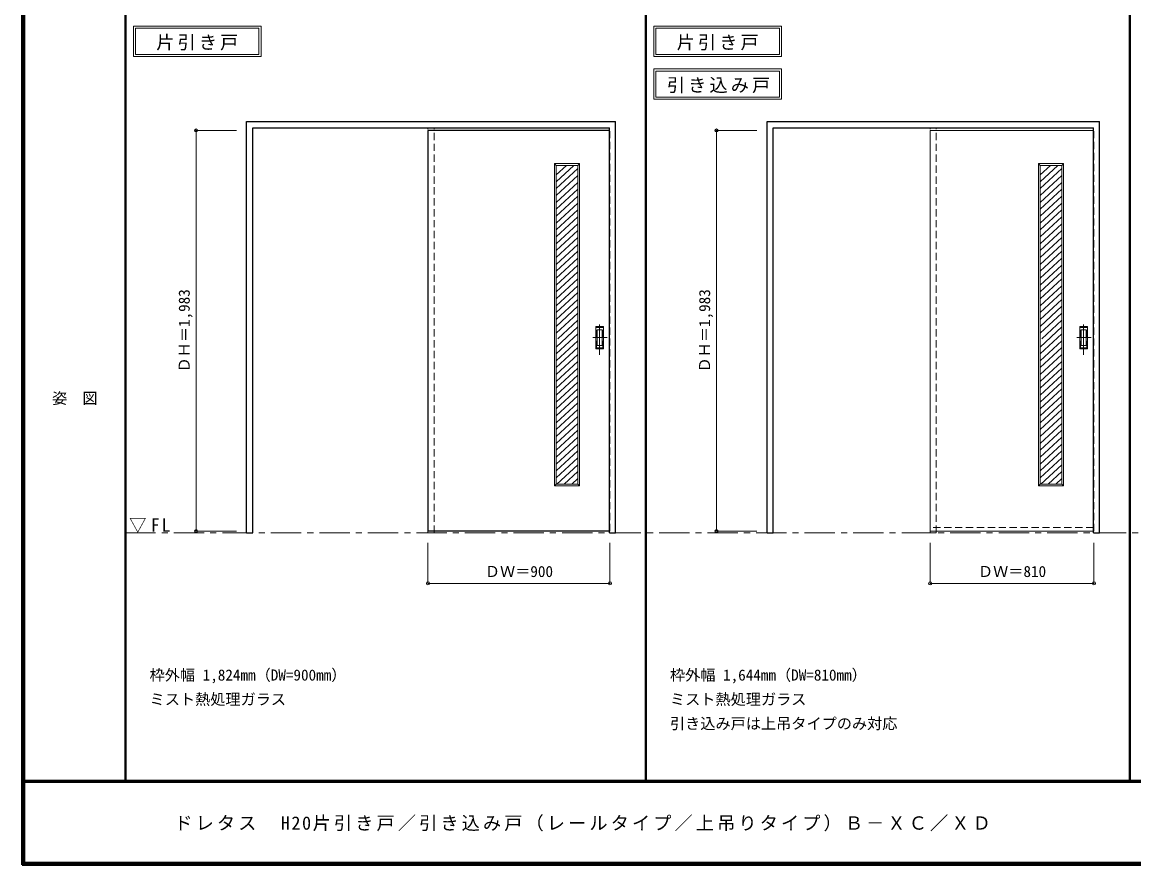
# Model space of a CAD drawing. Units: millimetres, scale not verified. Extents: x -6000 to 5700, y -4307 to 4260.
# Drawn here: x -6000 to -502, y -4205 to -36 of the extents above; entities that cross this region are included whole.
import ezdxf
from ezdxf.enums import TextEntityAlignment as Align

# ---------------------------------------------------------------- set-up
doc = ezdxf.new("R2010")
doc.units = ezdxf.units.MM
doc.header["$LTSCALE"] = 30
doc.header["$PDMODE"] = 32
doc.header["$PDSIZE"] = 15
doc.linetypes.add('CHAIN1', pattern=[8, 5, -1, 1, -1])
doc.linetypes.add('DASHED1', pattern=[1.8, 1.2, -0.6])
for name, color, linetype, lineweight in [('0-1_通り芯', 7, 'CHAIN1', 18), ('0-2_扉', 7, 'Continuous', 18), ('0-4_枠', 3, 'Continuous', 25), ('0-6_引手', 7, 'Continuous', 18), ('0-A_文字', 7, 'Continuous', 18), ('0-B_寸法', 7, 'Continuous', 9), ('0-C_ハッチ', 4, 'DASHED1', 9), ('F-1_枠', 6, 'Continuous', 40), ('F-A_文字', 7, 'Continuous', 18)]:
    doc.layers.add(name, color=color, linetype=linetype, lineweight=lineweight)
doc.styles.add('ＭＳ ゴシック', font='')
doc.styles.get('ＭＳ ゴシック').set_extended_font_data('MS Gothic')

msp = doc.modelspace()

# ---------------------------------------------------------------- linework, layer by layer
at = {"layer": '0-1_通り芯'}
msp.add_line((-5490, -2562.5), (1678, -2562.5), dxfattribs=at)
at = {"layer": '0-2_扉', "color": 4, "linetype": 'DASHED1', "lineweight": 9}
for p, q in [((-3993, -571), (-3993, -575)), ((-3096, -571), (-3093, -571)), ((-3093, -2554), (-3093, -571)), ((-702, -571), (-699, -571)), ((-3096, -2554), (-3093, -2554))]:
    msp.add_line(p, q, dxfattribs=at)
at = {"layer": '0-2_扉', "color": 3, "lineweight": 25}
for p, q in [((-3993, -571), (-3993, -2554)), ((-3096, -571), (-3993, -571)), ((-3096, -2554), (-3993, -2554))]:
    msp.add_line(p, q, dxfattribs=at)
at = {"layer": '0-2_扉'}
for p, q in [((-1509, -2554), (-1509, -571)), ((-702, -571), (-1509, -571)), ((-3368, -735), (-3359, -744)), ((-3368, -2330), (-3368, -735)), ((-3359, -744), (-3252, -744)), ((-3359, -744), (-3359, -2321)), ((-3252, -744), (-3252, -2321)), ((-3243, -735), (-3243, -2330)), ((-974, -735), (-965, -744)), ((-974, -2330), (-974, -735)), ((-965, -744), (-858, -744)), ((-965, -744), (-965, -2321)), ((-858, -744), (-858, -2321)), ((-849, -735), (-849, -2330)), ((-3368, -2330), (-3359, -2321)), ((-3359, -2321), (-3252, -2321)), ((-3359, -2321), (-3252, -2321)), ((-974, -2330), (-965, -2321)), ((-965, -2321), (-858, -2321)), ((-965, -2321), (-858, -2321)), ((-702, -2554), (-1509, -2554))]:
    msp.add_line(p, q, dxfattribs=at)
at = {"layer": '0-2_扉', "linetype": 'DASHED1'}
msp.add_line((-702, -2536), (-1509, -2536), dxfattribs=at)
at = {"layer": '0-2_扉', "color": 4, "linetype": 'DASHED1', "lineweight": 9}
msp.add_lwpolyline([(-702, -2554), (-699, -2554), (-699, -571)], dxfattribs=at)
at = {"layer": '0-2_扉'}
for points in [[(-3368, -735), (-3243, -735), (-3252, -744)], [(-974, -735), (-849, -735), (-858, -744)], [(-3368, -2330), (-3243, -2330), (-3252, -2321)], [(-974, -2330), (-849, -2330), (-858, -2321)]]:
    msp.add_lwpolyline(points, dxfattribs=at)
at = {"layer": '0-4_枠'}
for p, q in [((-4890, -2562.5), (-4890, -527.5)), ((-4890, -527.5), (-3066, -527.5)), ((-3066, -2562.5), (-3066, -527.5)), ((-2316, -2562.5), (-2316, -527.5)), ((-2316, -527.5), (-672, -527.5)), ((-672, -2562.5), (-672, -527.5)), ((-4860, -557.5), (-3096, -557.5)), ((-3096, -2562.5), (-3096, -557.5)), ((-2286, -557.5), (-702, -557.5)), ((-702, -2562.5), (-702, -557.5)), ((-3096, -2562.5), (-3066, -2562.5)), ((-702, -2562.5), (-672, -2562.5))]:
    msp.add_line(p, q, dxfattribs=at)
at = {"layer": '0-4_枠', "color": 4, "linetype": 'DASHED1', "lineweight": 9}
for p, q in [((-3993, -2562.5), (-3993, -557.5)), ((-3963, -2562.5), (-3963, -557.5)), ((-1509, -2562.5), (-1509, -557.5)), ((-1479, -2562.5), (-1479, -557.5)), ((-3993, -2562.5), (-3963, -2562.5)), ((-1509, -2562.5), (-1479, -2562.5))]:
    msp.add_line(p, q, dxfattribs=at)
at = {"layer": '0-4_枠'}
for points in [[(-4890, -2562.5), (-4860, -2562.5), (-4860, -557.5)], [(-2316, -2562.5), (-2286, -2562.5), (-2286, -557.5)]]:
    msp.add_lwpolyline(points, dxfattribs=at)
at = {"layer": '0-6_引手', "linetype": 'CHAIN1'}
for p, q in [((-3144, -1681.73), (-3144, -1510.88)), ((-750, -1681.73), (-750, -1510.88)), ((-3105.93, -1596.5), (-3178.44, -1596.5)), ((-711.93, -1596.5), (-784.44, -1596.5))]:
    msp.add_line(p, q, dxfattribs=at)
at = {"layer": '0-6_引手'}
for p, q in [((-3125, -1541.5), (-3163, -1541.5)), ((-3163, -1651.5), (-3163, -1541.5)), ((-3131.5, -1557.5), (-3156.5, -1557.5)), ((-3156.5, -1635.5), (-3156.5, -1557.5)), ((-3131.5, -1635.5), (-3131.5, -1557.5)), ((-3125, -1651.5), (-3125, -1541.5)), ((-731, -1541.5), (-769, -1541.5)), ((-769, -1651.5), (-769, -1541.5)), ((-737.5, -1557.5), (-762.5, -1557.5)), ((-762.5, -1635.5), (-762.5, -1557.5)), ((-737.5, -1635.5), (-737.5, -1557.5)), ((-731, -1651.5), (-731, -1541.5)), ((-3131.5, -1635.5), (-3156.5, -1635.5)), ((-737.5, -1635.5), (-762.5, -1635.5)), ((-3125, -1651.5), (-3163, -1651.5)), ((-731, -1651.5), (-769, -1651.5))]:
    msp.add_line(p, q, dxfattribs=at)
at = {"layer": '0-6_引手', "linetype": 'DASHED1'}
for p, q in [((-3160, -1647.5), (-3160, -1545.5)), ((-766, -1647.5), (-766, -1545.5)), ((-3128, -1647.5), (-3160, -1647.5)), ((-734, -1647.5), (-766, -1647.5))]:
    msp.add_line(p, q, dxfattribs=at)
for points in [[(-3128, -1647.5), (-3128, -1545.5), (-3160, -1545.5)], [(-734, -1647.5), (-734, -1545.5), (-766, -1545.5)]]:
    msp.add_lwpolyline(points, dxfattribs=at)
at = {"layer": '0-A_文字'}
for p, q in [((-5450, -55.5), (-5450, -205.5)), ((-5440, -65.5), (-5440, -195.5)), ((-5440, -65.5), (-4828.97, -65.5)), ((-4828.97, -65.5), (-4828.97, -195.5)), ((-2876, -55.5), (-2876, -205.5)), ((-2866, -65.5), (-2866, -195.5)), ((-2866, -65.5), (-2254.97, -65.5)), ((-2254.97, -65.5), (-2254.97, -195.5)), ((-5450, -205.5), (-4818.97, -205.5)), ((-5440, -195.5), (-4828.97, -195.5)), ((-2876, -205.5), (-2244.97, -205.5)), ((-2866, -195.5), (-2254.97, -195.5)), ((-2876, -266.97), (-2876, -416.97)), ((-2866, -276.97), (-2866, -406.97)), ((-2866, -276.97), (-2254.97, -276.97)), ((-2254.97, -276.97), (-2254.97, -406.97)), ((-2876, -416.97), (-2244.97, -416.97)), ((-2866, -406.97), (-2254.97, -406.97))]:
    msp.add_line(p, q, dxfattribs=at)
for points in [[(-5450, -55.5), (-4818.97, -55.5), (-4818.97, -205.5)], [(-2876, -55.5), (-2244.97, -55.5), (-2244.97, -205.5)], [(-2876, -266.97), (-2244.97, -266.97), (-2244.97, -416.97)]]:
    msp.add_lwpolyline(points, dxfattribs=at)
at = {"layer": '0-B_寸法', "color": 4}
for p, q in [((-5140, -571), (-5140, -2554)), ((-5140, -571), (-4940, -571)), ((-2566, -571), (-2566, -2554)), ((-2566, -571), (-2366, -571)), ((-5140, -2554), (-4940, -2554)), ((-2566, -2554), (-2366, -2554)), ((-3993, -2812.5), (-3993, -2612.5)), ((-3093, -2812.5), (-3093, -2612.5)), ((-1509, -2812.5), (-1509, -2612.5)), ((-699, -2812.5), (-699, -2612.5)), ((-3093, -2812.5), (-3993, -2812.5)), ((-699, -2812.5), (-1509, -2812.5))]:
    msp.add_line(p, q, dxfattribs=at)
at = {"layer": '0-B_寸法'}
for p in [(-5140, -571), (-2566, -571), (-5140, -2554), (-2566, -2554), (-3993, -2812.5), (-3093, -2812.5), (-1509, -2812.5), (-699, -2812.5)]:
    msp.add_point(p, dxfattribs=at)
at = {"layer": '0-C_ハッチ', "linetype": 'Continuous'}
for p, q in [((-3308.28, -744), (-3359, -790.96)), ((-3271.48, -744), (-3359, -825.03)), ((-3252, -760.03), (-3359, -859.11)), ((-914.28, -744), (-965, -790.96)), ((-877.48, -744), (-965, -825.03)), ((-858, -760.03), (-965, -859.11)), ((-3252, -794.1), (-3359, -893.18)), ((-858, -794.1), (-965, -893.18)), ((-3252, -828.17), (-3359, -927.25)), ((-3252, -862.25), (-3359, -961.32)), ((-858, -828.17), (-965, -927.25)), ((-858, -862.25), (-965, -961.32)), ((-3252, -896.32), (-3359, -995.39)), ((-3252, -930.39), (-3359, -1029.46)), ((-858, -896.32), (-965, -995.39)), ((-858, -930.39), (-965, -1029.46)), ((-3252, -964.46), (-3359, -1063.53)), ((-858, -964.46), (-965, -1063.53)), ((-3252, -998.53), (-3359, -1097.6)), ((-3252, -1032.6), (-3359, -1131.67)), ((-858, -998.53), (-965, -1097.6)), ((-858, -1032.6), (-965, -1131.67)), ((-3252, -1066.67), (-3359, -1165.75)), ((-858, -1066.67), (-965, -1165.75)), ((-3252, -1100.74), (-3359, -1199.82)), ((-3252, -1134.81), (-3359, -1233.89)), ((-858, -1100.74), (-965, -1199.82)), ((-858, -1134.81), (-965, -1233.89)), ((-3252, -1168.88), (-3359, -1267.96)), ((-3252, -1202.96), (-3359, -1302.03)), ((-858, -1168.88), (-965, -1267.96)), ((-858, -1202.96), (-965, -1302.03)), ((-3252, -1237.03), (-3359, -1336.1)), ((-858, -1237.03), (-965, -1336.1)), ((-3252, -1271.1), (-3359, -1370.17)), ((-3252, -1305.17), (-3359, -1404.24)), ((-858, -1271.1), (-965, -1370.17)), ((-858, -1305.17), (-965, -1404.24)), ((-3252, -1339.24), (-3359, -1438.31)), ((-3252, -1373.31), (-3359, -1472.39)), ((-858, -1339.24), (-965, -1438.31)), ((-858, -1373.31), (-965, -1472.39)), ((-3252, -1407.38), (-3359, -1506.46)), ((-858, -1407.38), (-965, -1506.46)), ((-3252, -1441.45), (-3359, -1540.53)), ((-3252, -1475.52), (-3359, -1574.6)), ((-858, -1441.45), (-965, -1540.53)), ((-858, -1475.52), (-965, -1574.6)), ((-3252, -1509.6), (-3351.39, -1601.63)), ((-858, -1509.6), (-957.39, -1601.63)), ((-3252, -1543.67), (-3359, -1642.74)), ((-3252, -1577.74), (-3359, -1676.81)), ((-858, -1543.67), (-965, -1642.74)), ((-858, -1577.74), (-965, -1676.81)), ((-3252, -1611.81), (-3359, -1710.88)), ((-3252, -1645.88), (-3359, -1744.95)), ((-858, -1611.81), (-965, -1710.88)), ((-858, -1645.88), (-965, -1744.95)), ((-3252, -1679.95), (-3359, -1779.02)), ((-858, -1679.95), (-965, -1779.02)), ((-3252, -1714.02), (-3359, -1813.1)), ((-3252, -1748.09), (-3359, -1847.17)), ((-858, -1714.02), (-965, -1813.1)), ((-858, -1748.09), (-965, -1847.17)), ((-3252, -1782.16), (-3359, -1881.24)), ((-858, -1782.16), (-965, -1881.24)), ((-3252, -1816.23), (-3359, -1915.31)), ((-3252, -1850.31), (-3359, -1949.38)), ((-858, -1816.23), (-965, -1915.31)), ((-858, -1850.31), (-965, -1949.38)), ((-3252, -1884.38), (-3359, -1983.45)), ((-3252, -1918.45), (-3359, -2017.52)), ((-858, -1884.38), (-965, -1983.45)), ((-858, -1918.45), (-965, -2017.52)), ((-3252, -1952.52), (-3359, -2051.59)), ((-858, -1952.52), (-965, -2051.59)), ((-3252, -1986.59), (-3359, -2085.66)), ((-3252, -2020.66), (-3359, -2119.74)), ((-858, -1986.59), (-965, -2085.66)), ((-858, -2020.66), (-965, -2119.74)), ((-3252, -2054.73), (-3359, -2153.81)), ((-3252, -2088.8), (-3359, -2187.88)), ((-858, -2054.73), (-965, -2153.81)), ((-858, -2088.8), (-965, -2187.88)), ((-3252, -2122.87), (-3359, -2221.95)), ((-858, -2122.87), (-965, -2221.95)), ((-3252, -2156.95), (-3359, -2256.02)), ((-3252, -2191.02), (-3359, -2290.09)), ((-858, -2156.95), (-965, -2256.02)), ((-858, -2191.02), (-965, -2290.09)), ((-3252, -2225.09), (-3355.58, -2321)), ((-858, -2225.09), (-961.58, -2321)), ((-3252, -2259.16), (-3318.79, -2321)), ((-3252, -2293.23), (-3281.99, -2321)), ((-858, -2259.16), (-924.79, -2321)), ((-858, -2293.23), (-887.99, -2321))]:
    msp.add_line(p, q, dxfattribs=at)
at = {"layer": 'F-1_枠'}
for p, q in [((-6000, 4175), (-6000, -4205)), ((-5995, 4175), (-5995, -4205)), ((-5990, 4175), (-5990, -4205)), ((-5490, 4175), (-5490, -3790)), ((-2916, -3790), (-2916, 4175)), ((-522, -3790), (-522, 4175)), ((5700, -3790), (-6000, -3790)), ((5700, -3795), (-6000, -3795)), ((5700, -4195), (-6000, -4195)), ((5700, -4200), (-6000, -4200)), ((5700, -4205), (-6000, -4205))]:
    msp.add_line(p, q, dxfattribs=at)

# ---------------------------------------------------------------- texts
at = {"layer": '0-A_文字', "style": 'ＭＳ ゴシック'}
for s, p in [('枠外幅 1,824mm（DW=900mm）', (-5370, -3310)), ('枠外幅 1,644mm（DW=810mm）', (-2796, -3310)), ('ミスト熱処理ガラス', (-5370, -3430)), ('ミスト熱処理ガラス', (-2796, -3430)), ('引き込み戸は上吊タイプのみ対応', (-2796, -3550))]:
    msp.add_text(s, height=54.99, dxfattribs=at).set_placement(p, align=Align.BOTTOM_LEFT)
at = {"layer": '0-A_文字', "char_height": 65.98, "attachment_point": 7, "style": 'ＭＳ ゴシック'}
for s, insert in [('\\T1.17;片引き戸', (-5336.98, -175.5)), ('\\T1.17;片引き戸', (-2762.98, -175.5)), ('\\T1.17;引き込み戸', (-2811.34, -386.97)), ('\\T1.26;\\W0.95;▽FL', (-5471.25, -2562.5))]:
    msp.add_mtext(s, dxfattribs=dict(at, insert=insert))
at = {"layer": '0-B_寸法', "style": 'ＭＳ ゴシック'}
for p in [(-5155, -1768.75), (-2581, -1768.75)]:
    msp.add_text('ＤＨ＝1,983', height=54.99, rotation=90, dxfattribs=at).set_placement(p, align=Align.BOTTOM_LEFT)
for s, p in [('ＤＷ＝900', (-3711.75, -2797.5)), ('ＤＷ＝810', (-1272.75, -2797.5))]:
    msp.add_text(s, height=54.99, dxfattribs=at).set_placement(p, align=Align.BOTTOM_LEFT)
at = {"layer": 'F-A_文字', "style": 'ＭＳ ゴシック'}
msp.add_text('姿\u3000図', height=54.99, dxfattribs=at).set_placement((-5852.5, -1940.25), align=Align.BOTTOM_LEFT)
at = {"layer": 'F-A_文字', "insert": (-5247.55, -4040), "char_height": 65.98, "attachment_point": 7, "style": 'ＭＳ ゴシック'}
msp.add_mtext('\\T1.17;ドレタス\u3000H20片引き戸／引き込み戸（レールタイプ／上吊りタイプ）Ｂ－ＸＣ／ＸＤ', dxfattribs=at)

doc.saveas('drawing.dxf')
